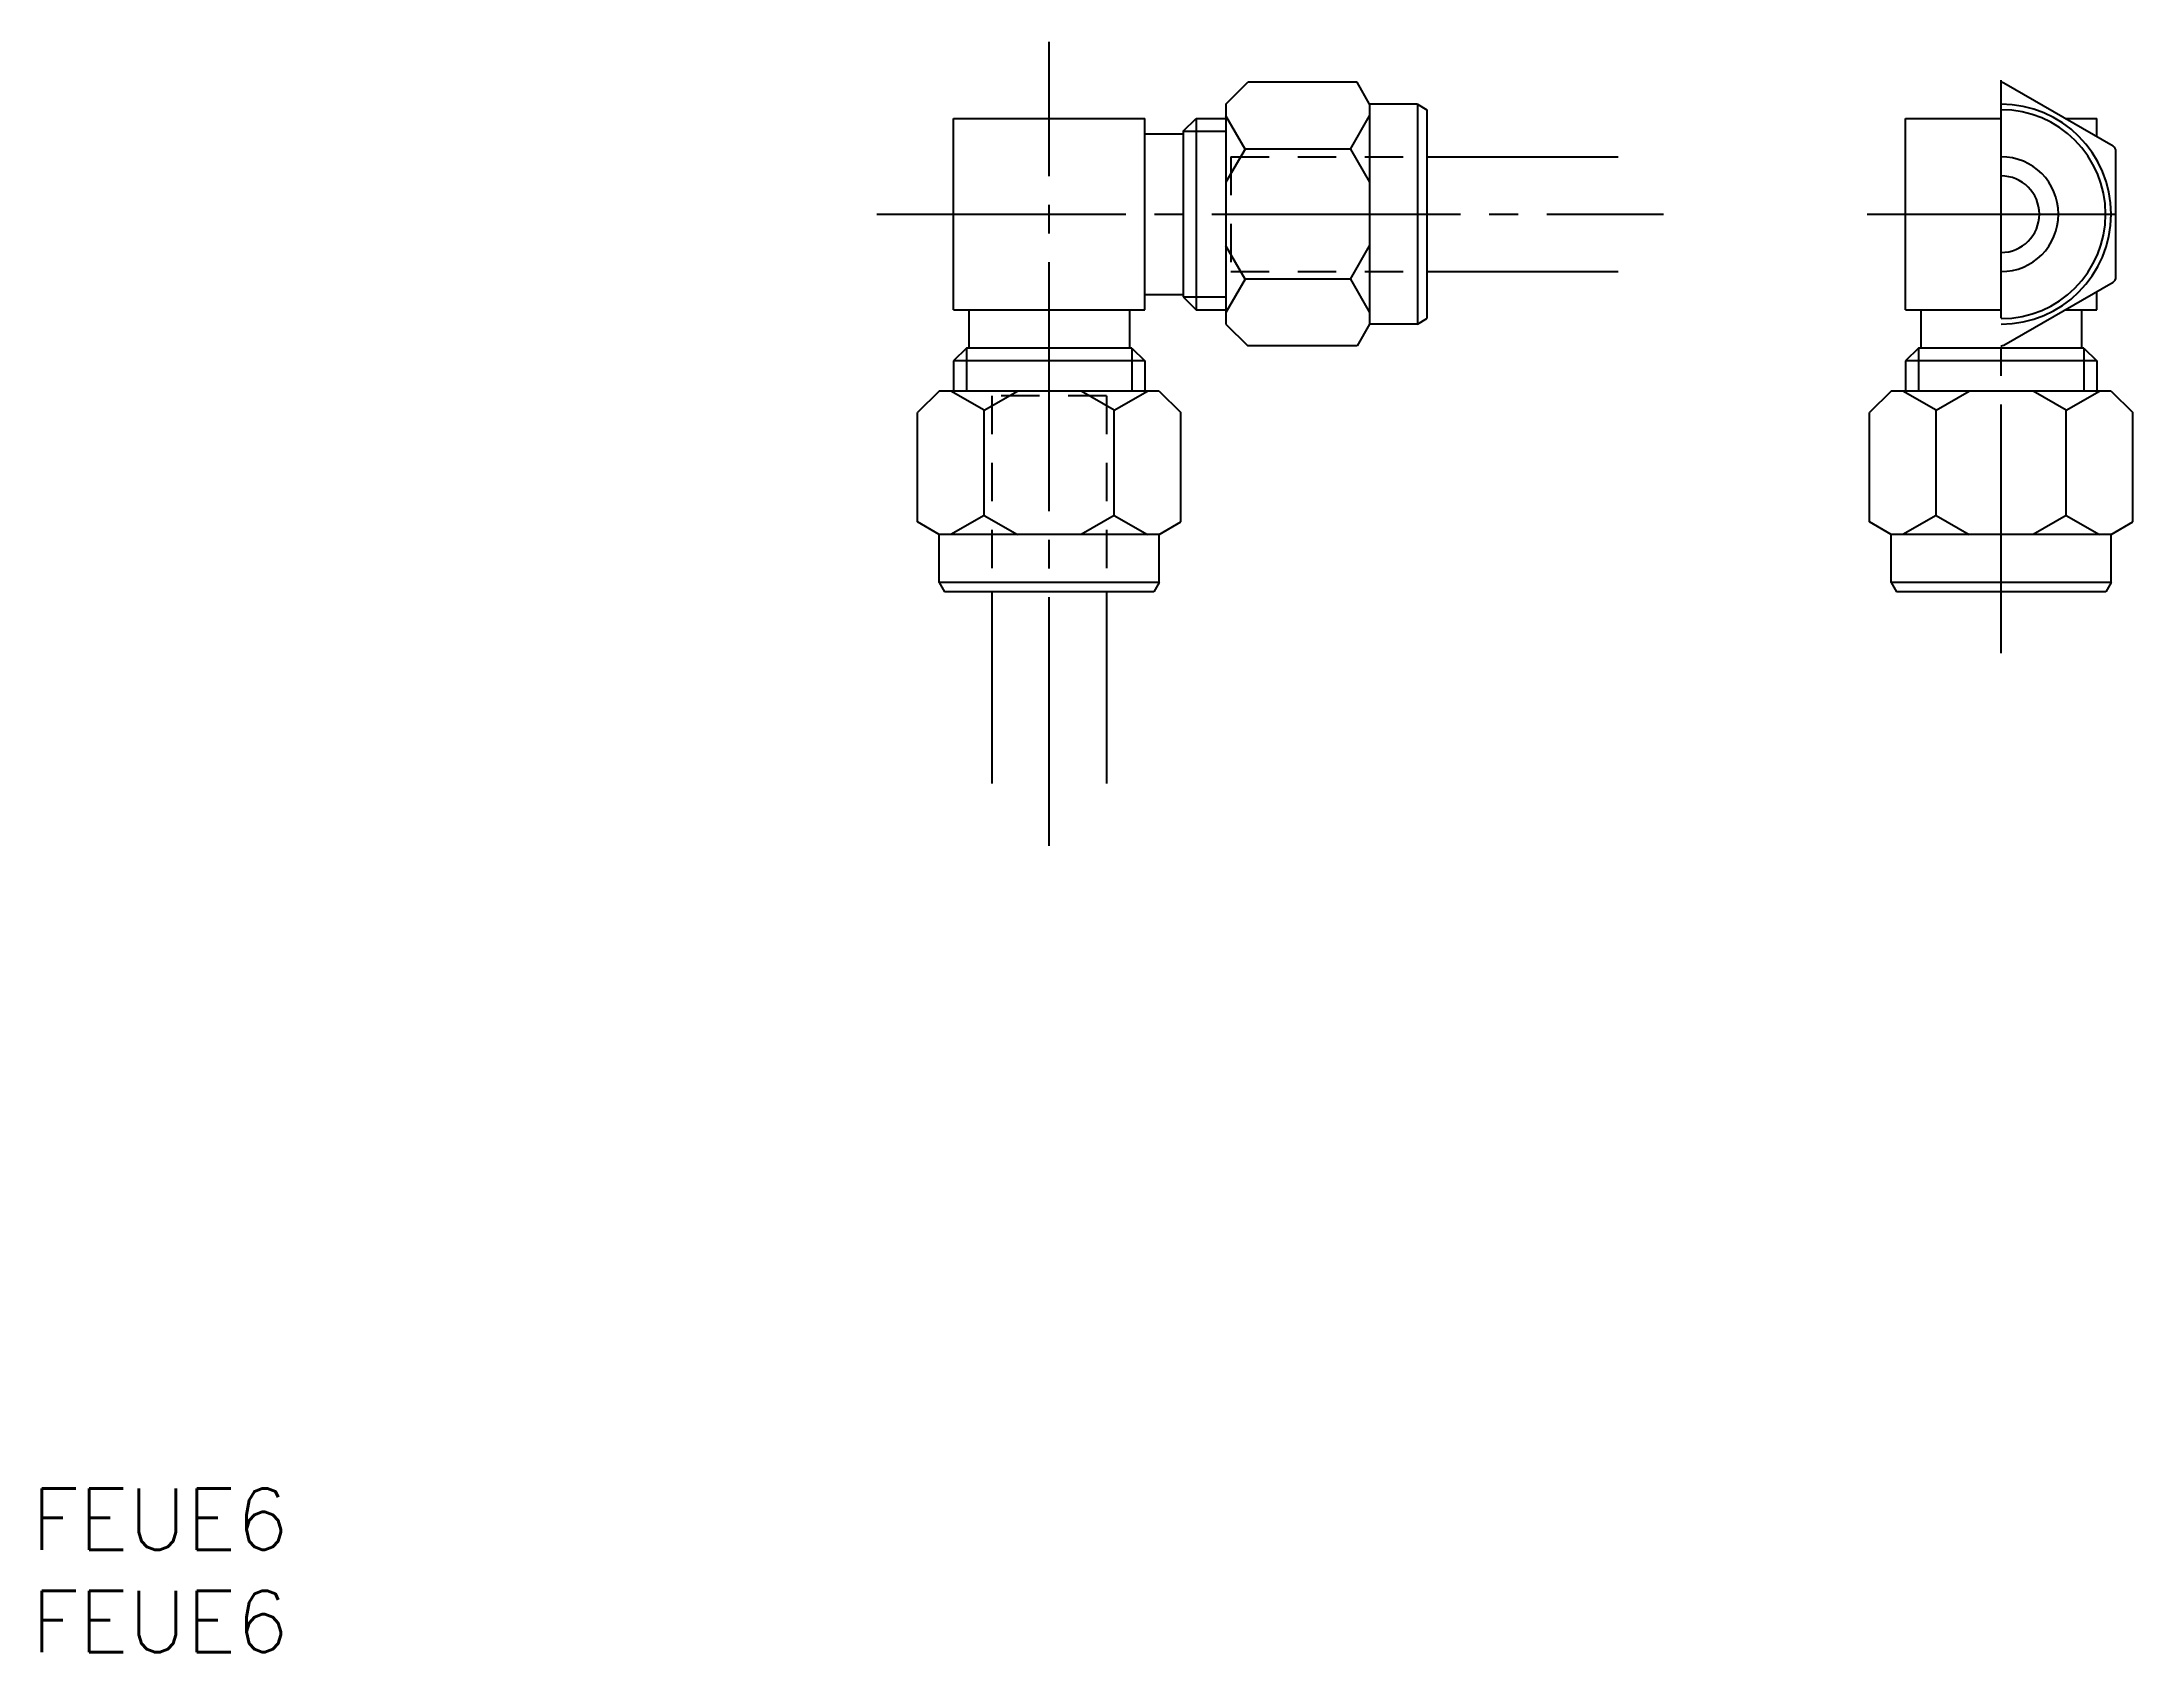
# Model space of a CAD drawing. Extents: x 25 to 135, y 98 to 182.
import ezdxf

# ---------------------------------------------------------------- set-up
doc = ezdxf.new("R2010")
doc.units = 0
doc.linetypes.add('CENTER', pattern=[17.5, 13, -1.5, 1.5, -1.5])
doc.linetypes.add('DASHED', pattern=[3.5, 2, -1.5])
doc.layers.get('0').update_dxf_attribs({"linetype": 'CONTINUOUS'})
doc.layers.add('CENTER', color=1, linetype='CENTER')
doc.styles.get("Standard").update_dxf_attribs({"font": 'txt.shx', "bigfont": '@extfont2.shx'})

msp = doc.modelspace()

# ---------------------------------------------------------------- linework, layer by layer
at = {"color": 7, "linetype": 'CONTINUOUS'}
for p, q in [((87.14, 178.68), (88.28, 179.82)), ((93.99, 179.82), (88.28, 179.82)), ((94.64, 178.68), (93.99, 179.82)), ((133.49, 176.48), (127.79, 179.78)), ((87.14, 178.68), (87.14, 167.18)), ((97.14, 178.68), (94.64, 178.68)), ((94.64, 178.68), (94.64, 167.18)), ((97.14, 178.68), (97.14, 167.18)), ((97.14, 178.68), (97.64, 178.39)), ((97.64, 178.39), (97.64, 167.47)), ((72.9, 177.93), (82.9, 177.93)), ((72.9, 167.93), (72.9, 177.93)), ((82.9, 167.93), (82.9, 177.93)), ((84.9, 177.26), (85.58, 177.93)), ((84.9, 177.26), (84.9, 168.61)), ((85.58, 177.93), (85.58, 167.93)), ((85.58, 177.93), (87.14, 177.93)), ((88.14, 176.33), (87.14, 178.07)), ((93.64, 176.33), (94.64, 178.07)), ((122.64, 167.93), (122.64, 177.93)), ((122.64, 177.93), (127.64, 177.93)), ((130.98, 177.93), (132.64, 177.93)), ((132.64, 176.97), (132.64, 177.93)), ((82.9, 177.13), (84.9, 177.13)), ((88.14, 176.33), (87.14, 174.6)), ((93.64, 176.33), (88.14, 176.33)), ((93.64, 176.33), (94.64, 174.6)), ((133.64, 169.64), (133.64, 176.22)), ((97.64, 175.93), (107.64, 175.93)), ((88.14, 169.53), (87.14, 171.27)), ((93.64, 169.53), (94.64, 171.27)), ((88.14, 169.53), (87.14, 167.8)), ((93.64, 169.53), (88.14, 169.53)), ((93.64, 169.53), (94.64, 167.8)), ((97.64, 169.93), (107.64, 169.93)), ((82.9, 168.73), (84.9, 168.73)), ((84.9, 168.61), (85.58, 167.93)), ((127.79, 166.09), (133.49, 169.38)), ((132.64, 167.93), (132.64, 168.89)), ((72.9, 167.93), (82.9, 167.93)), ((73.7, 167.93), (73.7, 165.93)), ((82.1, 167.93), (82.1, 165.93)), ((85.58, 167.93), (87.14, 167.93)), ((97.14, 167.18), (97.64, 167.47)), ((122.64, 167.93), (127.64, 167.93)), ((123.44, 167.93), (123.44, 165.93)), ((130.98, 167.93), (132.64, 167.93)), ((131.84, 167.93), (131.84, 165.93)), ((87.14, 167.18), (88.28, 166.05)), ((94.64, 167.18), (93.99, 166.05)), ((97.14, 167.18), (94.64, 167.18)), ((73.58, 165.93), (72.9, 165.26)), ((82.9, 165.26), (72.9, 165.26)), ((72.9, 165.26), (72.9, 163.69)), ((82.23, 165.93), (73.58, 165.93)), ((82.23, 165.93), (82.9, 165.26)), ((82.9, 165.26), (82.9, 163.69)), ((93.99, 166.05), (88.28, 166.05)), ((123.32, 165.93), (122.64, 165.26)), ((132.64, 165.26), (122.64, 165.26)), ((122.64, 165.26), (122.64, 163.69)), ((131.97, 165.93), (123.32, 165.93)), ((131.97, 165.93), (132.64, 165.26)), ((132.64, 165.26), (132.64, 163.69)), ((72.15, 163.69), (71.02, 162.56)), ((83.65, 163.69), (72.15, 163.69)), ((74.5, 162.69), (72.77, 163.69)), ((74.5, 162.69), (76.24, 163.69)), ((81.3, 162.69), (79.57, 163.69)), ((81.3, 162.69), (83.04, 163.69)), ((83.65, 163.69), (84.79, 162.56)), ((121.89, 163.69), (120.76, 162.56)), ((133.39, 163.69), (121.89, 163.69)), ((124.24, 162.69), (122.51, 163.69)), ((124.24, 162.69), (125.98, 163.69)), ((131.04, 162.69), (129.31, 163.69)), ((131.04, 162.69), (132.78, 163.69)), ((133.39, 163.69), (134.53, 162.56)), ((71.02, 156.85), (71.02, 162.56)), ((74.5, 157.19), (74.5, 162.69)), ((81.3, 157.19), (81.3, 162.69)), ((84.79, 156.85), (84.79, 162.56)), ((120.76, 156.85), (120.76, 162.56)), ((124.24, 157.19), (124.24, 162.69)), ((131.04, 157.19), (131.04, 162.69)), ((134.53, 156.85), (134.53, 162.56)), ((72.15, 156.19), (71.02, 156.85)), ((74.5, 157.19), (72.77, 156.19)), ((74.5, 157.19), (76.24, 156.19)), ((81.3, 157.19), (79.57, 156.19)), ((81.3, 157.19), (83.04, 156.19)), ((83.65, 156.19), (84.79, 156.85)), ((121.89, 156.19), (120.76, 156.85)), ((124.24, 157.19), (122.51, 156.19)), ((124.24, 157.19), (125.98, 156.19)), ((131.04, 157.19), (129.31, 156.19)), ((131.04, 157.19), (132.78, 156.19)), ((133.39, 156.19), (134.53, 156.85)), ((83.65, 156.19), (72.15, 156.19)), ((72.15, 153.69), (72.15, 156.19)), ((83.65, 153.69), (83.65, 156.19)), ((133.39, 156.19), (121.89, 156.19)), ((121.89, 153.69), (121.89, 156.19)), ((133.39, 153.69), (133.39, 156.19)), ((83.65, 153.69), (72.15, 153.69)), ((72.15, 153.69), (72.44, 153.19)), ((83.37, 153.19), (72.44, 153.19)), ((74.9, 153.19), (74.9, 143.19)), ((80.9, 153.19), (80.9, 143.19)), ((83.65, 153.69), (83.37, 153.19)), ((133.39, 153.69), (121.89, 153.69)), ((121.89, 153.69), (122.18, 153.19)), ((133.11, 153.19), (122.18, 153.19)), ((133.39, 153.69), (133.11, 153.19))]:
    msp.add_line(p, q, dxfattribs=at)
at = {"color": 3, "linetype": 'CONTINUOUS'}
for p, q in [((84.9, 177.26), (87.14, 177.26)), ((84.9, 168.61), (87.14, 168.61)), ((73.58, 165.93), (73.58, 163.69)), ((82.23, 165.93), (82.23, 163.69)), ((123.32, 165.93), (123.32, 163.69)), ((131.97, 165.93), (131.97, 163.69))]:
    msp.add_line(p, q, dxfattribs=at)
at = {"color": 3, "linetype": 'DASHED'}
for p, q in [((87.4, 175.93), (97.64, 175.93)), ((87.4, 175.93), (87.4, 169.93)), ((87.4, 169.93), (97.64, 169.93)), ((74.9, 163.43), (74.9, 153.19)), ((80.9, 163.43), (74.9, 163.43)), ((80.9, 163.43), (80.9, 153.19))]:
    msp.add_line(p, q, dxfattribs=at)
at = {"color": 7, "linetype": 'CONTINUOUS'}
for centre, radius, start, end in [((127.64, 179.52), 0.3, 60, 90), ((127.64, 172.93), 5.75, 270, 90), ((127.64, 172.93), 5.46, 270, 90), ((133.34, 176.22), 0.3, 0, 60), ((127.64, 172.93), 3, 270, 90), ((127.64, 172.93), 2, 270, 90), ((133.34, 169.64), 0.3, 300, 0), ((127.64, 166.35), 0.3, 270, 300)]:
    msp.add_arc(centre, radius, start, end, dxfattribs=at)
at = {"layer": 'CENTER', "color": 1, "linetype": 'CENTER'}
for p, q in [((77.9, 139.92), (77.9, 181.93)), ((127.64, 149.99), (127.64, 179.93)), ((68.9, 172.93), (110, 172.93)), ((120.64, 172.93), (134.64, 172.93))]:
    msp.add_line(p, q, dxfattribs=at)

# ---------------------------------------------------------------- texts
at = {"color": 7, "linetype": 'CONTINUOUS'}
for p in [(24.72, 103.14), (24.72, 97.79)]:
    msp.add_text('FEUE6', height=3.2, dxfattribs=at).set_placement(p)

doc.saveas('drawing.dxf')
